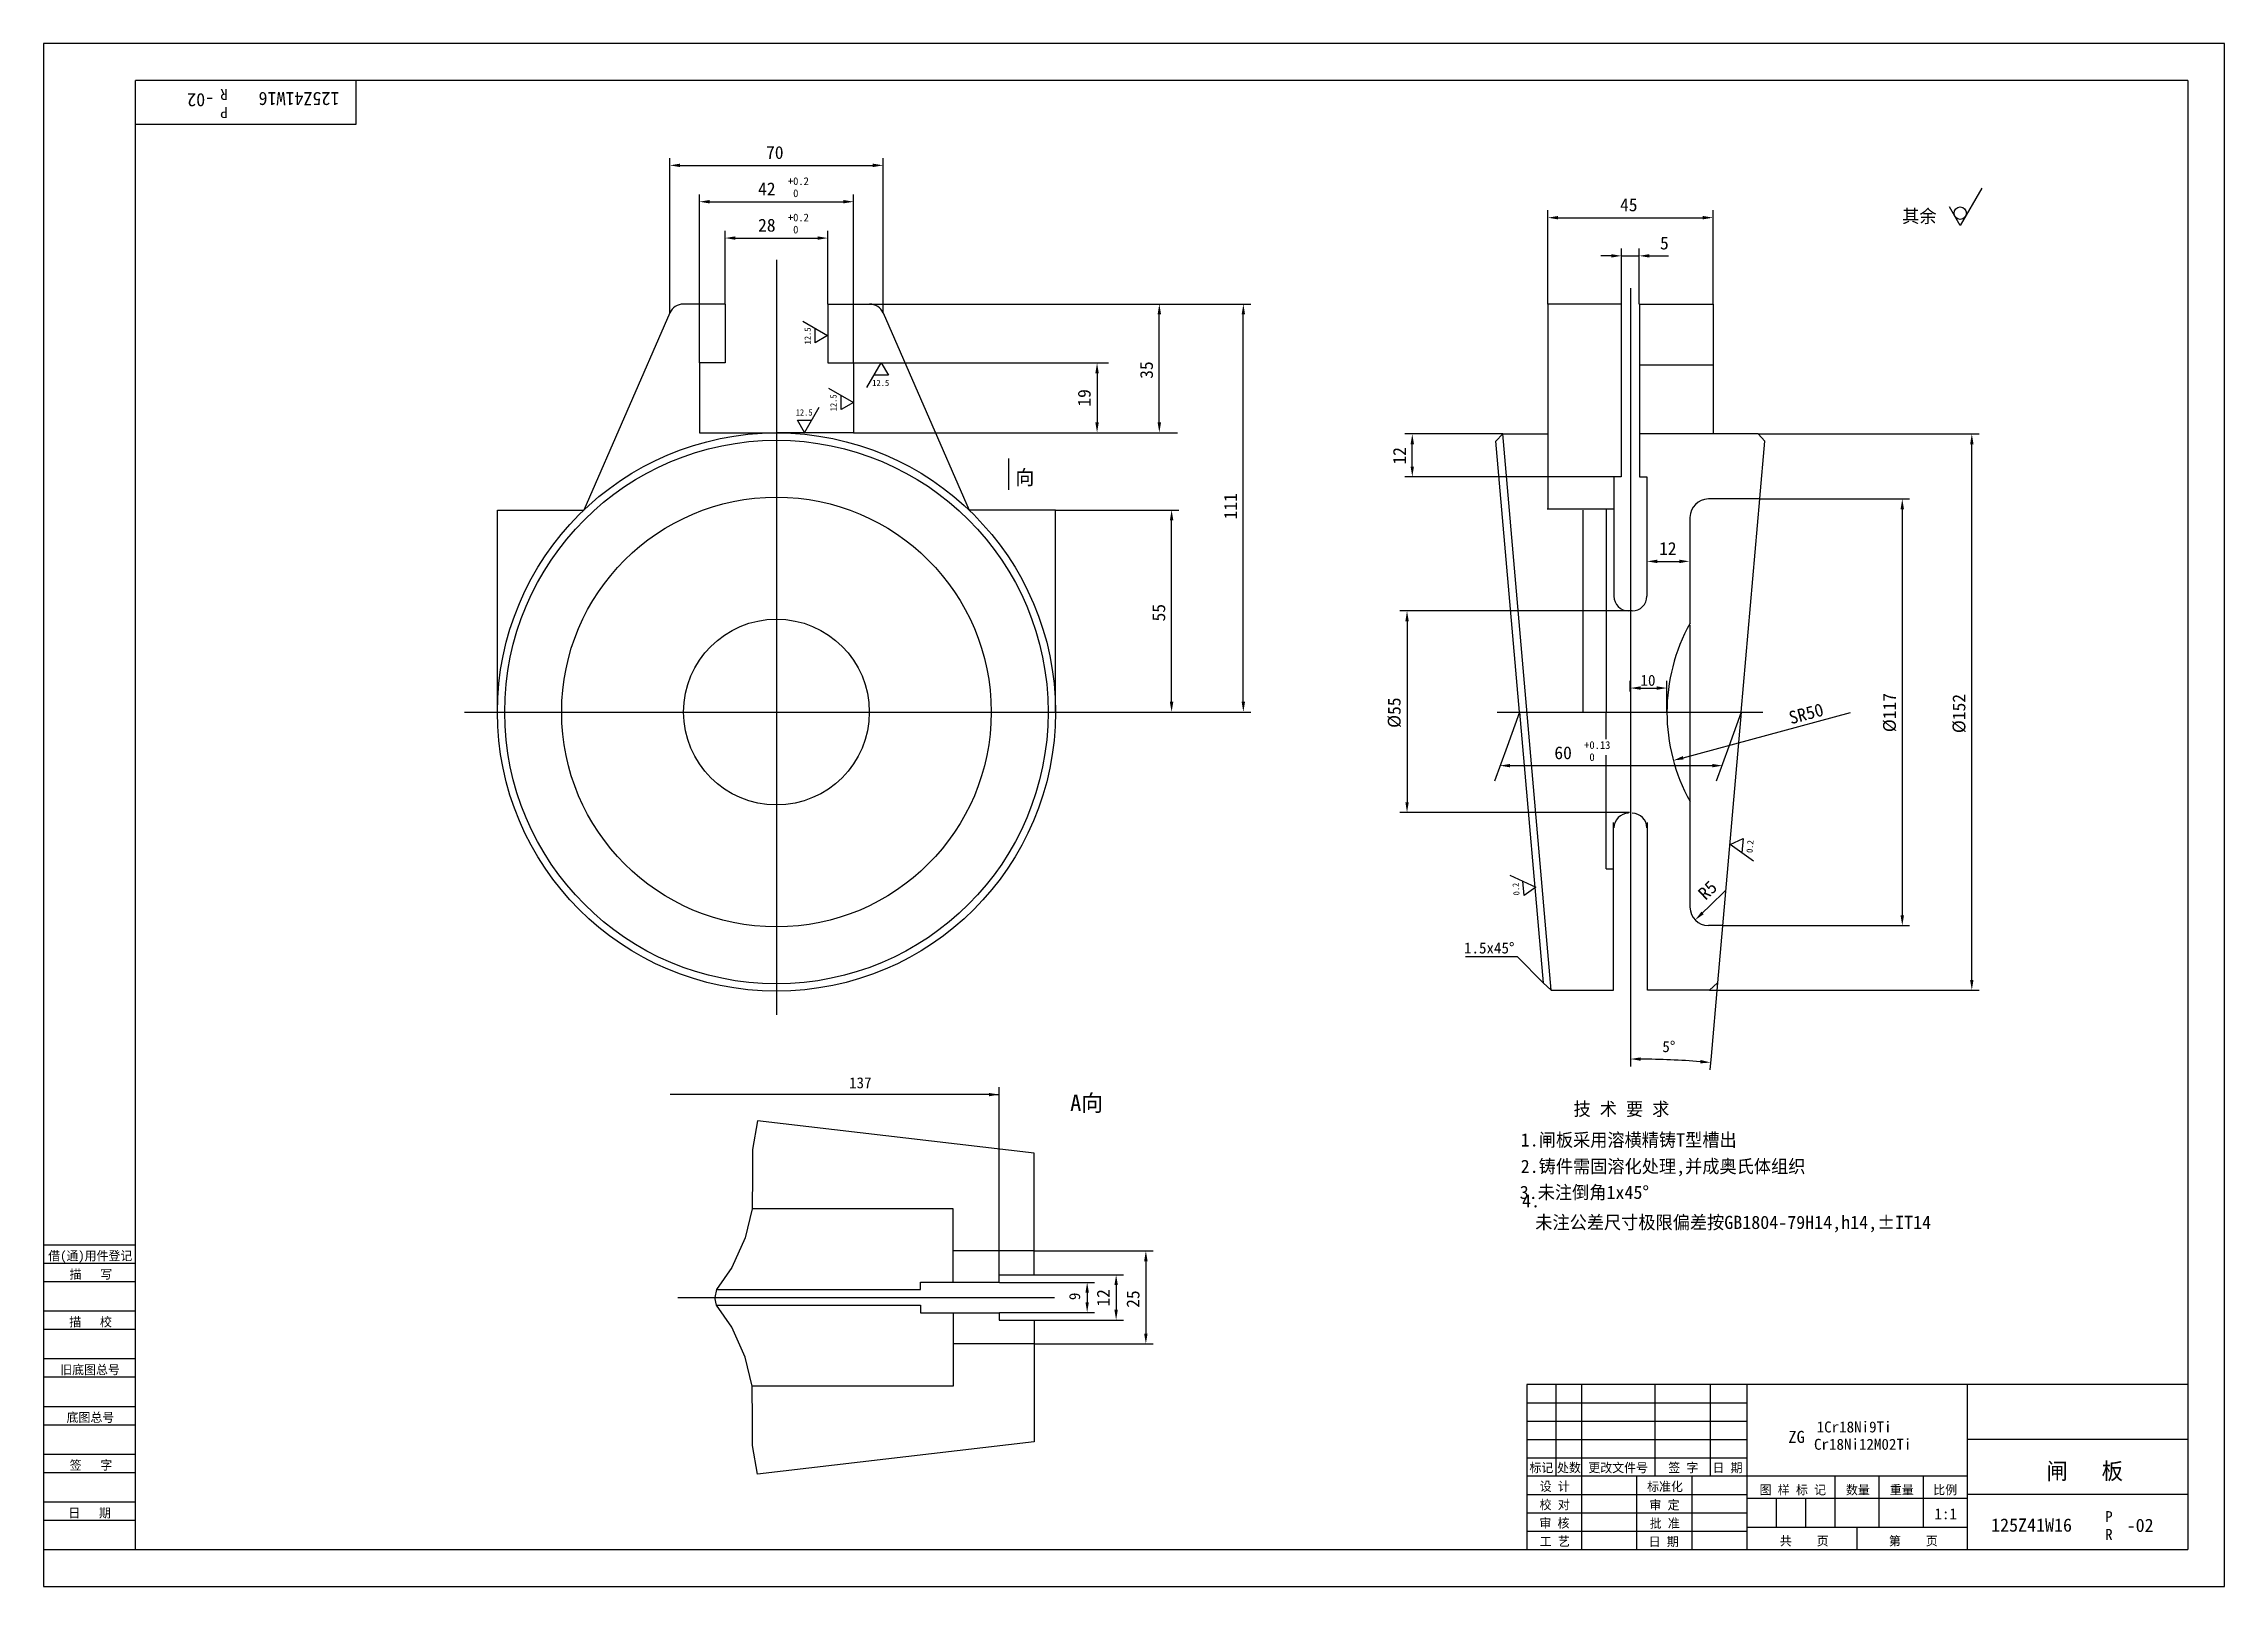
# Model space of a CAD drawing. Header units: metres. Extents: x 0 to 594, y 0 to 420.
import ezdxf

# ---------------------------------------------------------------- set-up
doc = ezdxf.new("R2010")
doc.units = ezdxf.units.M
for name, color, linetype in [('C', 6, 'Continuous'), ('D', 1, 'Continuous'), ('FL', 5, 'Continuous'), ('HA', 5, 'Continuous'), ('T', 7, 'Continuous'), ('TL', 4, 'Continuous')]:
    doc.layers.add(name, color=color, linetype=linetype)

# ---------------------------------------------------------------- blocks, each defined once
blk = doc.blocks.new('TUKUN2')
at = {"layer": 'FL'}
for p, q in [((594, 420), (0, 420)), ((0, 420), (0, 0)), ((594, 0), (594, 420)), ((0, 83), (25, 83)), ((0, 75), (25, 75)), ((0, 70), (25, 70)), ((0, 62), (25, 62)), ((0, 57), (25, 57)), ((412, 30), (412, 55)), ((419, 10), (419, 55)), ((439, 30), (439, 55)), ((454, 30), (454, 55)), ((0, 49), (25, 49)), ((404, 50), (464, 50)), ((0, 44), (25, 44)), ((404, 45), (464, 45)), ((0, 36), (25, 36)), ((404, 40), (464, 40)), ((0, 31), (25, 31)), ((404, 35), (464, 35)), ((449, 10), (449, 30)), ((404, 25), (464, 25)), ((0, 23), (25, 23)), ((0, 18), (25, 18)), ((404, 20), (464, 20)), ((404, 15), (464, 15)), ((0, 0), (594, 0))]:
    blk.add_line(p, q, dxfattribs=at)
at = {"layer": 'TL'}
for p, q in [((584, 410), (25, 410)), ((25, 10), (25, 410)), ((85, 410), (85, 398)), ((584, 410), (584, 10)), ((85, 398), (25, 398)), ((0, 93), (25, 93)), ((0, 88), (25, 88)), ((584, 55), (404, 55)), ((404, 55), (404, 10)), ((464, 10), (464, 55)), ((524, 10), (524, 55)), ((584, 40), (524, 40)), ((524, 30), (404, 30)), ((434, 10), (434, 30)), ((488, 16), (488, 30)), ((500, 16), (500, 30)), ((512, 16), (512, 30)), ((464, 24), (524, 24)), ((472, 16), (472, 24)), ((480, 16), (480, 24)), ((584, 25), (524, 25)), ((524, 16), (464, 16)), ((494, 10), (494, 16)), ((0, 10), (584, 10))]:
    blk.add_line(p, q, dxfattribs=at)
at = {"layer": 'T'}
for s, p in [('借(通)用件登记', (1.26, 88.76)), ('描   写', (7.09, 83.76)), ('描   校', (6.98, 70.76)), ('旧底图总号', (4.52, 57.76)), ('底图总号', (6.25, 44.76)), ('签   字', (7.1, 31.76)), ('标记', (404.71, 31.07)), ('处数', (412.22, 31.07)), ('更改文件号', (420.75, 31.07)), ('签 字', (442.53, 31.07)), ('日 期', (454.57, 31.07)), ('校 对', (407.48, 20.99)), ('设 计', (407.5, 25.99)), ('标准化', (436.77, 25.93)), ('审 定', (437.39, 20.93)), ('图 样 标 记', (467.4, 25.04)), ('数量', (490.92, 25.04)), ('重量', (502.88, 25.04)), ('比例', (514.7, 25.04)), ('日   期', (6.72, 18.76)), ('审 核', (407.41, 15.99)), ('批 准', (437.46, 15.93)), ('工 艺', (407.52, 10.99)), ('日 期', (437.18, 10.93)), ('共    页', (472.91, 11.13)), ('第    页', (502.62, 11.13))]:
    blk.add_text(s, height=2.5, dxfattribs=at).set_placement(p)

msp = doc.modelspace()

# ---------------------------------------------------------------- linework, layer by layer
at = {"layer": 'C'}
for p, q in [((199.61, 361.17), (199.61, 155.57)), ((432.22, 353.47), (432.22, 265.49)), ((432.22, 265.49), (432.22, 210.55)), ((114.61, 238.03), (284.59, 238.03)), ((395.9, 238.03), (468.27, 238.03)), ((432.22, 210.55), (432.22, 170.96)), ((432.22, 170.96), (432.22, 150.07)), ((172.71, 78.61), (275.38, 78.61))]:
    msp.add_line(p, q, dxfattribs=at)
at = {"layer": 'D'}
for p, q in [((170.56, 346.68), (170.56, 388.86)), ((173.36, 386.86), (225.86, 386.86)), ((228.66, 346.68), (228.66, 388.86)), ((527.92, 380.61), (522.06, 370.47)), ((178.61, 333.08), (178.61, 378.96)), ((181.41, 376.96), (217.81, 376.96)), ((220.61, 333.08), (220.61, 378.96)), ((409.72, 349.07), (409.72, 374.62)), ((454.72, 349.07), (454.72, 374.62)), ((522.06, 370.47), (519.14, 375.54)), ((185.61, 349.08), (185.61, 369.07)), ((213.61, 349.08), (213.61, 369.07)), ((412.52, 372.62), (451.92, 372.62)), ((188.41, 367.07), (210.81, 367.07)), ((429.8, 349.11), (429.8, 364.22)), ((434.59, 349.11), (434.59, 364.22)), ((427, 362.22), (424.2, 362.22)), ((429.8, 362.22), (434.59, 362.22)), ((437.39, 362.22), (440.19, 362.22)), ((440.19, 362.22), (442.61, 362.22)), ((224.99, 349.08), (308.84, 349.08)), ((303.9, 316.88), (303.9, 346.28)), ((308.84, 349.08), (328.78, 349.08)), ((326.78, 240.83), (326.78, 346.28)), ((206.79, 344.44), (213.55, 340.53)), ((210.17, 338.58), (210.17, 342.49)), ((213.55, 340.53), (210.17, 338.58)), ((220.61, 333.08), (290.08, 333.08)), ((224.23, 326.34), (228.13, 333.1)), ((228.13, 333.1), (230.09, 329.72)), ((230.09, 329.72), (226.18, 329.72)), ((286.94, 330.28), (286.94, 316.88)), ((211.19, 320.9), (207.28, 314.14)), ((213.82, 326.23), (220.58, 322.33)), ((217.2, 320.38), (217.2, 324.28)), ((220.58, 322.33), (217.2, 320.38)), ((205.33, 317.52), (209.23, 317.52)), ((207.28, 314.14), (205.33, 317.52)), ((220.61, 314.08), (299.69, 314.08)), ((299.69, 314.08), (308.84, 314.08)), ((397.42, 313.74), (370.8, 313.74)), ((372.8, 304.87), (372.8, 310.94)), ((467.03, 313.74), (527.2, 313.74)), ((525.2, 165.12), (525.2, 310.94)), ((427.72, 302.07), (370.8, 302.07)), ((275.61, 293.03), (309.24, 293.03)), ((467.48, 296.03), (508.27, 296.03)), ((506.27, 293.23), (506.27, 182.68)), ((307.24, 240.83), (307.24, 290.23)), ((439.52, 279.05), (445.53, 279.05)), ((432.22, 265.57), (369.37, 265.57)), ((371.37, 262.77), (371.37, 213.49)), ((432.17, 243.64), (432.17, 246.56)), ((434.97, 244.56), (439.37, 244.56)), ((442.17, 238.03), (442.17, 246.56)), ((284.59, 238.03), (309.24, 238.03)), ((309.24, 238.03), (328.78, 238.03)), ((402.04, 238.03), (398.62, 228.63)), ((446.61, 225.59), (492.17, 237.95)), ((462.41, 238.03), (458.99, 228.63)), ((398.62, 228.63), (395.2, 219.23)), ((458.99, 228.63), (455.57, 219.23)), ((399.43, 223.44), (454.5, 223.44)), ((431.97, 210.69), (369.37, 210.69)), ((459.34, 201.94), (462.88, 203.59)), ((462.88, 203.59), (462.54, 199.71)), ((465.74, 197.47), (459.34, 201.94)), ((399.4, 193.64), (406.47, 190.34)), ((403.28, 188.1), (402.94, 191.99)), ((406.47, 190.34), (403.28, 188.1)), ((451.86, 183.35), (453.87, 185.3)), ((453.87, 185.3), (458.13, 189.42)), ((457.32, 179.88), (508.27, 179.88)), ((401.42, 171.38), (387.3, 171.38)), ((408.49, 164.31), (401.42, 171.38)), ((453.78, 162.32), (527.2, 162.32)), ((455.96, 164.31), (454.21, 144.38)), ((432.22, 150.07), (432.22, 141.57)), ((454.21, 144.38), (453.89, 140.63)), ((257.53, 133.88), (170.7, 133.88)), ((257.81, 133.88), (260.31, 133.88)), ((260.31, 84.81), (260.31, 135.88)), ((269.81, 91.31), (302.23, 91.31)), ((269.81, 84.81), (294.13, 84.81)), ((300.23, 88.51), (300.23, 68.81)), ((260.37, 82.75), (286.24, 82.75)), ((284.24, 79.95), (284.24, 77.37)), ((292.13, 82.01), (292.13, 75.31)), ((260.37, 74.57), (286.24, 74.57)), ((269.81, 72.51), (294.13, 72.51)), ((269.81, 66.01), (302.23, 66.01))]:
    msp.add_line(p, q, dxfattribs=at)
msp.add_circle((522.06, 373.85), 1.69, dxfattribs=at)
msp.add_arc((432.22, -106.96), 250.53, 85.64, 89.36, dxfattribs=at)
for points in [[(173.36, 387.33), (173.36, 386.39), (170.56, 386.86)], [(225.86, 387.33), (225.86, 386.39), (228.66, 386.86)], [(181.41, 377.43), (181.41, 376.5), (178.61, 376.96)], [(217.81, 377.43), (217.81, 376.5), (220.61, 376.96)], [(412.52, 373.08), (412.52, 372.15), (409.72, 372.62)], [(451.92, 373.08), (451.92, 372.15), (454.72, 372.62)], [(188.41, 367.53), (188.41, 366.6), (185.61, 367.07)], [(210.81, 367.53), (210.81, 366.6), (213.61, 367.07)], [(427, 362.69), (427, 361.76), (429.8, 362.22)], [(437.39, 362.69), (437.39, 361.76), (434.59, 362.22)], [(303.43, 346.28), (304.37, 346.28), (303.9, 349.08)], [(326.32, 346.28), (327.25, 346.28), (326.78, 349.08)], [(286.47, 330.28), (287.4, 330.28), (286.94, 333.08)], [(286.47, 316.88), (287.4, 316.88), (286.94, 314.08)], [(303.43, 316.88), (304.37, 316.88), (303.9, 314.08)], [(372.33, 310.94), (373.26, 310.94), (372.8, 313.74)], [(524.74, 310.94), (525.67, 310.94), (525.2, 313.74)], [(372.33, 304.87), (373.26, 304.87), (372.8, 302.07)], [(306.77, 290.23), (307.71, 290.23), (307.24, 293.03)], [(505.8, 293.23), (506.73, 293.23), (506.27, 296.03)], [(439.52, 279.51), (439.52, 278.58), (436.72, 279.05)], [(445.53, 279.51), (445.53, 278.58), (448.33, 279.05)], [(370.91, 262.77), (371.84, 262.77), (371.37, 265.57)], [(434.97, 245.03), (434.97, 244.1), (432.17, 244.56)], [(439.37, 245.03), (439.37, 244.1), (442.17, 244.56)], [(306.77, 240.83), (307.71, 240.83), (307.24, 238.03)], [(326.32, 240.83), (327.25, 240.83), (326.78, 238.03)], [(446.73, 225.14), (446.49, 226.04), (443.91, 224.85)], [(399.43, 223.91), (399.43, 222.97), (396.63, 223.44)], [(454.5, 223.91), (454.5, 222.97), (457.3, 223.44)], [(370.91, 213.49), (371.84, 213.49), (371.37, 210.69)], [(452.19, 183.01), (451.54, 183.68), (449.85, 181.4)], [(505.8, 182.68), (506.73, 182.68), (506.27, 179.88)], [(524.74, 165.12), (525.67, 165.12), (525.2, 162.32)], [(435.02, 143.09), (435.03, 144.02), (432.22, 143.57)], [(451.31, 143.31), (451.23, 142.38), (454.06, 142.62)], [(257.51, 134.33), (260.31, 133.88), (257.51, 133.43)], [(299.76, 88.51), (300.7, 88.51), (300.23, 91.31)], [(291.66, 82.01), (292.6, 82.01), (292.13, 84.81)], [(283.78, 79.95), (284.71, 79.95), (284.24, 82.75)], [(283.78, 77.37), (284.71, 77.37), (284.24, 74.57)], [(291.66, 75.31), (292.6, 75.31), (292.13, 72.51)], [(299.76, 68.81), (300.7, 68.81), (300.23, 66.01)]]:
    msp.add_solid(points, dxfattribs=at)
at = {"layer": 'HA'}
for p, q in [((194.42, 126.74), (193.09, 118.95)), ((193.09, 118.95), (193.09, 112.11)), ((193.09, 112.11), (193.03, 102.77)), ((193.03, 102.77), (191.12, 94.9)), ((191.12, 94.9), (187.49, 86.77)), ((187.49, 86.77), (183.31, 80.81)), ((183.31, 80.81), (182.86, 78.66)), ((183.31, 76.51), (182.86, 78.66)), ((187.49, 70.54), (183.31, 76.51)), ((191.12, 62.42), (187.49, 70.54)), ((193.03, 54.54), (191.12, 62.42)), ((193.09, 45.2), (193.03, 54.54)), ((193.09, 38.37), (193.09, 45.2)), ((194.42, 30.58), (193.09, 38.37))]:
    msp.add_line(p, q, dxfattribs=at)
at = {"layer": 'TL'}
for p, q in [((170.56, 346.68), (147.16, 293.03)), ((185.61, 349.08), (174.23, 349.08)), ((185.61, 349.08), (185.61, 333.08)), ((213.61, 349.08), (213.61, 333.08)), ((213.61, 349.08), (224.99, 349.08)), ((228.66, 346.68), (252.06, 293.03)), ((429.72, 349.07), (409.72, 349.07)), ((409.72, 349.07), (409.72, 313.88)), ((429.72, 349.07), (429.72, 302.07)), ((434.72, 349.07), (434.72, 302.07)), ((434.72, 349.07), (454.72, 349.07)), ((454.72, 349.07), (454.72, 313.88)), ((178.61, 333.08), (178.61, 314.08)), ((185.61, 333.08), (178.61, 333.08)), ((213.61, 333.08), (220.61, 333.08)), ((220.61, 333.08), (220.61, 314.08)), ((434.72, 332.59), (454.85, 332.59)), ((178.61, 314.08), (199.61, 314.08)), ((220.61, 314.08), (199.61, 314.08)), ((395.59, 311.75), (397.42, 313.74)), ((402.04, 238.03), (395.59, 311.75)), ((410.67, 162.32), (397.42, 313.74)), ((397.42, 313.74), (409.72, 313.74)), ((409.72, 313.88), (409.72, 293.16)), ((467.03, 313.74), (434.72, 313.74)), ((468.86, 311.75), (467.03, 313.74)), ((467.49, 296.17), (468.86, 311.75)), ((262.81, 307.09), (262.81, 298.49)), ((429.72, 302.07), (427.72, 302.07)), ((427.72, 302.07), (427.72, 269.57)), ((434.72, 302.07), (436.72, 302.07)), ((436.72, 302.07), (436.72, 269.57)), ((123.61, 293.03), (147.16, 293.03)), ((123.61, 238.03), (123.61, 293.03)), ((275.61, 293.03), (252.06, 293.03)), ((275.61, 238.03), (275.61, 293.03)), ((427.72, 293.25), (409.54, 293.25)), ((419.22, 293.02), (419.22, 238.14)), ((425.57, 293.43), (425.57, 238.16)), ((467.48, 296.03), (453.44, 296.03)), ((462.41, 238.03), (467.48, 296.03)), ((448.44, 291.03), (448.44, 262.21)), ((432.72, 265.57), (431.99, 265.57)), ((448.44, 261.66), (448.44, 213.96)), ((402.04, 238.03), (408.49, 164.31)), ((425.57, 230.67), (425.57, 237.89)), ((462.41, 238.03), (457.32, 179.87)), ((425.57, 195.34), (425.57, 226.33)), ((427.58, 162.3), (427.58, 207.94)), ((436.87, 162.3), (436.87, 207.94)), ((448.44, 213.69), (448.44, 184.88)), ((425.63, 195.34), (427.64, 195.34)), ((457.32, 179.88), (453.44, 179.88)), ((457.32, 179.87), (455.96, 164.31)), ((410.67, 162.32), (408.49, 164.31)), ((410.67, 162.32), (427.58, 162.32)), ((453.78, 162.32), (436.87, 162.32)), ((453.78, 162.32), (455.96, 164.31)), ((269.81, 117.97), (194.42, 126.74)), ((269.81, 91.31), (269.81, 117.97)), ((247.71, 102.77), (193.03, 102.77)), ((247.71, 82.77), (247.71, 102.77)), ((269.81, 91.31), (247.71, 91.31)), ((269.81, 84.81), (269.81, 91.31)), ((260.31, 84.81), (269.81, 84.81)), ((260.31, 82.81), (260.31, 84.81)), ((183.31, 80.81), (238.81, 80.81)), ((238.81, 82.81), (260.31, 82.81)), ((238.81, 80.81), (238.81, 82.81)), ((183.31, 76.51), (238.81, 76.51)), ((238.81, 76.51), (238.81, 74.51)), ((238.81, 74.51), (260.31, 74.51)), ((247.71, 74.54), (247.71, 54.54)), ((260.31, 74.51), (260.31, 72.51)), ((260.31, 72.51), (269.81, 72.51)), ((269.81, 72.51), (269.81, 66.01)), ((269.81, 66.01), (247.71, 66.01)), ((269.81, 66.01), (269.81, 39.35)), ((247.71, 54.54), (193.03, 54.54)), ((269.81, 39.35), (194.42, 30.58))]:
    msp.add_line(p, q, dxfattribs=at)
for radius in [76, 74, 58.5, 25.29]:
    msp.add_circle((199.61, 238.03), radius, dxfattribs=at)
for centre, radius, start, end in [((174.23, 345.08), 4, 90, 156.43), ((224.99, 345.08), 4, 23.57, 90), ((453.44, 291.03), 5, 90, 180), ((431.72, 269.57), 4, 180, 270), ((432.72, 269.57), 4, 270, 0), ((492.17, 237.95), 50, 150.98, 209.02), ((431.72, 206.48), 4, 90, 180), ((432.72, 206.48), 4, 0, 90), ((453.44, 184.88), 5, 180, 270)]:
    msp.add_arc(centre, radius, start, end, dxfattribs=at)

# ---------------------------------------------------------------- block references
at = {"layer": 'D'}
msp.add_blockref('TUKUN2', (0, 0), dxfattribs=at)

# ---------------------------------------------------------------- texts
for s, height, rotation, p in [('-02', 3.6, 180, (46.46, 406.46)), ('R', 3, 180, (50.15, 407.66)), ('125Z41W16', 3.6, 180, (80.58, 406.79)), ('P', 3, 180, (50.15, 402.71)), ('12.5', 1.7, 90, (208.94, 338.11)), ('35', 3.5, 90, (302.15, 328.75)), ('12.5', 1.7, 90, (215.97, 319.9)), ('19', 3.5, 90, (285.19, 321.17)), ('12', 3.5, 90, (371.05, 305.4)), ('111', 3.5, 90, (325.03, 290.47)), ('55', 3.5, 90, (305.49, 262.69)), ('%%c55', 3.5, 90, (369.62, 233.71)), ('SR50', 3.5, 15.18, (475.94, 234.67)), ('%%c117', 3.5, 90, (504.52, 232.54)), ('%%c152', 3.5, 90, (523.45, 232.28)), ('0.2', 1.7, 85, (465.47, 199.62)), ('0.2', 1.7, 95, (402.04, 188.17)), ('R5', 3.5, 44.12, (452.72, 186.62)), ('9', 3, 90, (282.33, 77.93)), ('12', 3.5, 90, (290.38, 76.16)), ('25', 3.5, 90, (298.48, 75.83))]:
    msp.add_text(s, height=height, rotation=rotation, dxfattribs=at).set_placement(p)
for s, height, p in [('70', 3.5, (196.78, 388.61)), ('42', 3.5, (194.61, 378.71)), ('+0.2', 2.1, (202.73, 381.51)), (' 0', 2.1, (202.73, 378.22)), ('45', 3.5, (429.39, 374.37)), ('其余', 3.6, (506.24, 371.24)), ('28', 3.5, (194.61, 368.82)), ('+0.2', 2.1, (202.73, 371.62)), (' 0', 2.1, (202.73, 368.33)), ('5', 3.5, (440.28, 363.97)), ('12.5', 1.7, (225.7, 326.79)), ('12.5', 1.7, (204.85, 318.75)), ('向', 3.96, (264.69, 299.93)), ('12', 3.5, (440.02, 280.8)), ('10', 3, (434.96, 245.17)), ('60', 3.5, (411.5, 225.19)), ('+0.13', 2.1, (419.62, 227.99)), (' 0', 2.1, (419.62, 224.7)), ('1.5x45%%d', 3, (386.89, 172.3)), ('5%%d', 3, (440.91, 145.45)), ('137', 3, (219.39, 135.59)), ('A向', 4.5, (279.6, 129.37)), ('技 术 要 求', 3.6, (416.73, 128.15)), ('1.闸板采用溶横精铸T型槽出', 3.6, (402.33, 119.75)), ('2.铸件需固溶化处理,并成奥氏体组织', 3.6, (402.33, 112.55)), ('3.未注倒角1x45%%d', 3.6, (402.07, 105.47)), ('4.', 3.6, (402.7, 103.17)), ('未注公差尺寸极限偏差按GB1804-79H14,h14,%%pIT14', 3.6, (406.3, 97.3)), ('ZG', 3.3, (475.23, 39.04)), ('1Cr18Ni9Ti', 3, (482.94, 41.89)), ('Cr18Ni12M02Ti', 3, (482.22, 37.18)), ('闸   板', 4.5, (545.52, 29.13)), ('1:1', 3, (515.03, 18.25)), ('125Z41W16', 3.6, (530.45, 14.89)), ('P', 3, (561.52, 17.49)), ('-02', 3.6, (567.38, 14.82)), ('R', 3, (561.52, 12.62))]:
    msp.add_text(s, height=height, dxfattribs=at).set_placement(p)

doc.saveas('drawing.dxf')
